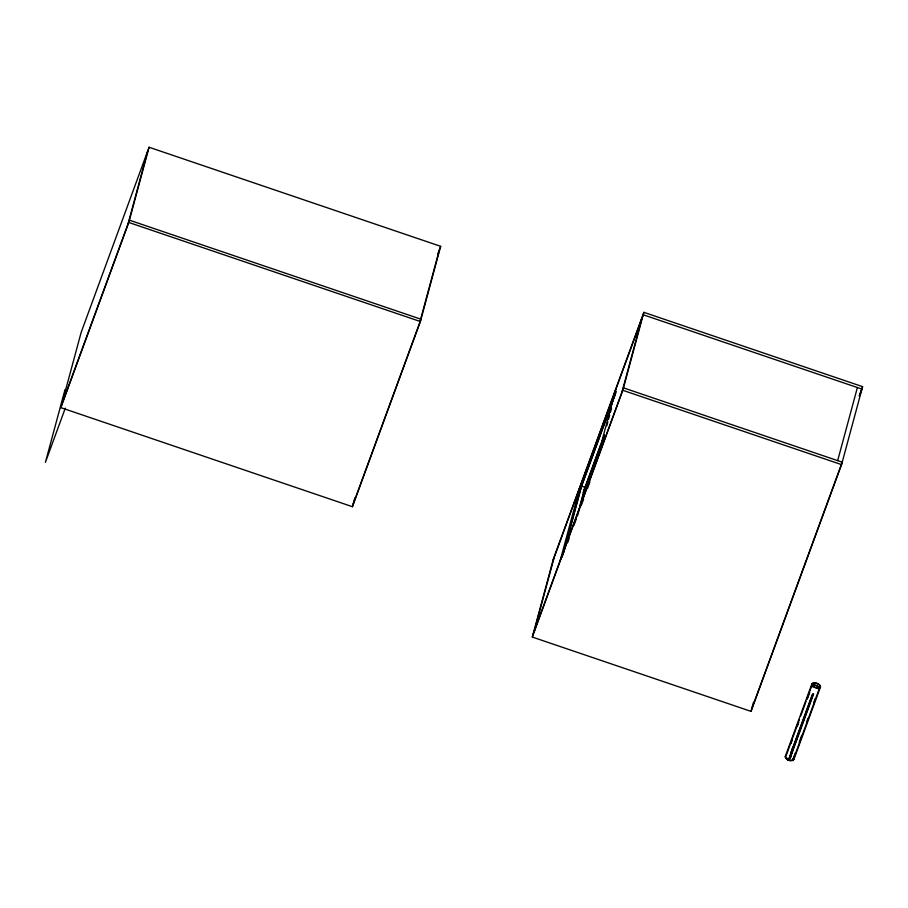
<?xml version="1.0" encoding="UTF-8"?>
<svg xmlns="http://www.w3.org/2000/svg" width="908" height="908" viewBox="0 0 908 908"><rect width="100%" height="100%" fill="white"/><g stroke="black" fill="none" stroke-linecap="round" stroke-linejoin="round"><path stroke-width="1.36" d="M65.07 389.464L45.4 462.365L65.297 408.135M60.847 407.647L81.141 332.441L149.082 147.255L440.675 246.329L420.381 321.534L352.452 506.709L60.847 407.647L128.788 222.471L149.082 147.255M128.073 223.811L147.743 150.898M352.452 506.709L354.892 497.663M419.666 322.873L439.336 249.972M532.315 637.064L553.347 559.09L643.863 312.341L862.6 386.649L841.557 464.624L751.041 711.373L532.315 637.064L622.831 390.315L643.863 312.341M534.381 630.765L554.107 557.671M560.315 560.088L580.042 486.983M562.166 557.137L581.006 487.312L615.386 393.607M563.652 552.745L581.597 486.2L585.195 487.414L577.499 515.937M580.042 505.393L584.593 488.538M596.147 462.41L615.862 389.316M599.45 452.99L600.551 448.915M603.116 439.415L604.206 435.341M606.771 425.829L607.872 421.755M608.61 419.042L609.711 414.967M610.437 412.255L611.538 408.18M622.071 391.734L641.797 318.629M751.041 711.373L753.526 702.168M837.664 460.64L857.39 387.534M789.279 760.223A3.791 3.235 15.1 0 1 787.906 759.667A4.041 2.111 20.1 0 0 788.519 759.871L789.517 760.484A4.551 2.384 20.1 0 0 793.785 758.486M788.178 759.508A3.666 1.918 20.1 0 0 788.609 759.712L788.78 759.485M790.21 755.706L789.563 758.112L792.661 747.432M788.655 759.928L789.313 760.427L813.625 693.962M790.051 758.407L789.404 757.908L790.221 758.339L793.32 747.659L792.502 749.895M790.221 758.339L790.868 755.933M61.472 405.343L129.401 220.167L421.006 319.23L353.064 504.417M437.883 253.945L440.675 246.329M552.688 561.519L643.216 314.781L861.942 389.089L859.513 395.718M580.484 489.23L616.316 391.564M583.152 492.465L600.574 444.977M584.071 490.456L604.41 435.023M532.973 634.624L623.49 387.875L842.215 462.183L751.699 708.932M567.614 542.655L569.066 538.694M573.901 525.494L576.33 518.899M581.165 505.699L583.583 499.105M587.465 488.538L589.882 481.944M859.195 395.933L862.6 386.649M785.261 756.557L811.865 684.03M786.226 755.399L799.278 719.794M800.731 715.845L806.054 701.339M807.019 698.706L812.342 684.201M790.97 743.573L792.423 739.623M797.247 726.468L798.688 722.518M807.314 699.103L809.72 692.52M791.084 752.369L812.32 694.484M812.91 693.712L788.394 760.11A4.551 2.384 20.1 0 1 785.829 755.785M791.39 753.674L813.069 694.541M792.979 759.326L795.397 752.743M799.256 742.222L801.741 735.389M806.565 722.235L808.006 718.285M813.806 702.508L815.248 698.558M793.399 759.315L819.992 686.8M793.876 759.474L820.48 686.959M812.081 686.017L812.172 685.778A3.666 1.918 20.1 0 1 815.588 685.2L816.496 685.506A3.666 1.918 20.1 0 1 819.05 688.116L818.925 688.605A3.666 1.918 20.1 0 1 818.562 688.99M789.109 759.349L789.506 759.633M788.712 759.746L789.517 760.019M128.788 222.471L420.381 321.534M622.831 390.315L841.557 464.624M790.38 755.865L791.038 756.092M793.444 758.464A3.791 3.235 15.1 0 1 793.036 759.202M792.412 759.814A3.791 3.235 15.1 0 0 792.752 759.531A3.666 1.918 20.1 0 1 792.321 759.973M790.686 760.484A3.791 3.235 15.1 0 1 786.192 757.703M793.32 758.657A3.791 3.235 15.1 0 1 793.093 759.009M792.468 759.621A3.791 3.235 15.1 0 1 792.082 759.86M786.385 757.93A3.791 3.235 15.1 0 0 787.508 759.383A4.041 2.111 20.1 0 1 785.84 756.455M818.142 688.741A3.155 1.646 20.1 0 0 818.46 688.412L818.573 687.992A3.155 1.646 20.1 0 0 816.371 685.733L815.588 685.472A3.155 1.646 20.1 0 0 812.637 685.971L812.524 686.391A3.155 1.646 20.1 0 0 812.626 686.868M787.769 759.292A3.666 1.918 20.1 0 1 786.169 757.647M787.69 758.906A3.155 1.646 20.1 0 1 787.406 758.679M786.759 757.942A3.155 1.646 20.1 0 1 786.634 757.703M793.41 758.736A4.041 2.111 20.1 0 1 792.264 760.291M813.057 686.437A4.551 2.384 20.1 0 0 820.355 687.242A4.551 2.384 20.1 0 0 815.1 682.805A4.551 2.384 20.1 0 0 813.057 686.437M813.398 686.335A4.041 2.111 20.1 0 0 819.89 687.05A4.041 2.111 20.1 0 0 815.214 683.111A4.041 2.111 20.1 0 0 813.398 686.335"/></g></svg>
